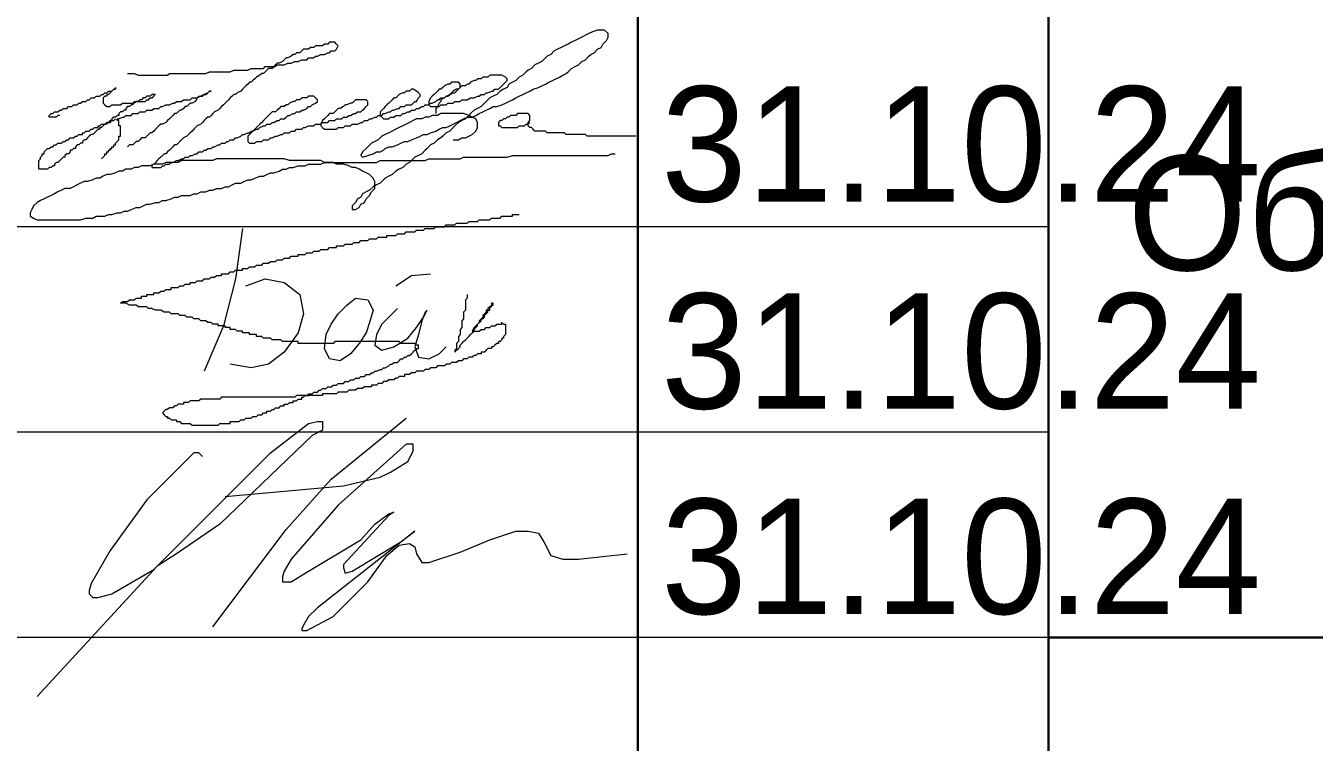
# Model space of a CAD drawing. Header units: millimetres. Extents: x 2294 to 908349, y -83289 to 219220.
# Drawn here: x 692960 to 696196, y 159669 to 161469 of the extents above; entities that cross this region are included whole.
import ezdxf

# ---------------------------------------------------------------- set-up
doc = ezdxf.new("R2010")
doc.units = ezdxf.units.MM
doc.layers.add('PDF _Геометрия', color=7, linetype='Continuous')
doc.layers.add('PDF _Текст', color=7, linetype='Continuous')

msp = doc.modelspace()

# ---------------------------------------------------------------- linework, layer by layer
at = {"layer": 'PDF _Геометрия', "lineweight": 30}
for points in [[(694496.9, 164063.3), (694496.9, 158384.6)], [(695528.6, 164063.3), (695528.6, 158384.6)], [(707922, 159932.1), (695528.6, 159932.1)]]:
    msp.add_lwpolyline(points, dxfattribs=at)
at = {"layer": 'PDF _Геометрия', "color": 5, "lineweight": 9}
for points in [[(694033.6, 161182.4), (694046.7, 161182.4), (694055.4, 161186.8), (694064.2, 161186.8), (694072.9, 161191.1), (694081.6, 161195.5), (694090.4, 161204.3), (694094.8, 161213), (694094.8, 161226.1), (694090.4, 161234.9), (694081.6, 161239.2), (694072.9, 161243.6), (694059.8, 161248), (694051, 161248), (694042.3, 161248), (694033.6, 161248), (694020.4, 161248), (694011.7, 161248), (694003, 161248), (693994.2, 161243.6), (693981.1, 161243.6), (693972.4, 161239.2), (693963.6, 161239.2), (693954.9, 161234.9), (693941.7, 161234.9), (693933, 161230.5), (693924.3, 161226.1), (693915.5, 161221.8), (693906.8, 161217.4), (693898, 161213), (693889.3, 161208.6), (693880.5, 161204.3), (693871.8, 161199.9), (693863.1, 161195.5), (693854.3, 161191.1), (693845.6, 161182.4), (693836.8, 161178), (693828.1, 161173.7), (693819.3, 161164.9), (693815, 161160.5), (693806.2, 161151.8), (693801.9, 161143.1), (693806.2, 161138.7), (693819.3, 161143.1), (693832.5, 161147.4), (693841.2, 161151.8), (693849.9, 161151.8), (693858.7, 161156.2), (693863.1, 161160.5), (693871.8, 161164.9), (693880.5, 161164.9), (693893.7, 161169.3), (693902.4, 161173.7), (693911.1, 161178), (693919.9, 161178), (693928.6, 161182.4), (693941.7, 161186.8), (693950.5, 161191.1), (693959.2, 161195.5), (693968, 161195.5), (693976.7, 161199.9), (693989.8, 161204.3), (693998.6, 161208.6), (694007.3, 161213), (694016.1, 161213), (694024.8, 161217.4), (694033.6, 161221.8), (694042.3, 161226.1), (694051, 161230.5), (694059.8, 161234.9), (694068.5, 161239.2), (694081.6, 161239.2), (694090.4, 161243.6), (694099.1, 161248), (694107.9, 161252.4), (694116.6, 161256.7), (694125.4, 161261.1), (694134.1, 161265.5), (694142.8, 161265.5), (694156, 161269.8), (694164.7, 161274.2), (694173.4, 161278.6), (694182.2, 161283), (694190.9, 161287.3), (694199.7, 161291.7), (694208.4, 161296.1), (694217.2, 161300.4), (694225.9, 161304.8), (694234.6, 161309.2), (694247.8, 161313.6), (694256.5, 161317.9), (694265.2, 161322.3), (694274, 161326.7), (694282.7, 161331), (694291.5, 161335.4), (694300.2, 161339.8), (694309, 161344.2), (694317.7, 161348.5), (694322.1, 161352.9), (694330.8, 161361.6), (694339.6, 161366), (694348.3, 161370.4), (694357, 161379.1), (694365.8, 161383.5), (694374.5, 161392.2), (694378.9, 161396.6), (694387.7, 161401), (694396.4, 161409.7), (694405.1, 161414.1), (694409.5, 161422.8), (694418.3, 161431.6), (694422.6, 161440.3), (694422.6, 161449.1), (694413.9, 161457.8), (694405.1, 161457.8), (694396.4, 161457.8), (694383.3, 161453.4), (694374.5, 161449.1), (694365.8, 161444.7), (694357, 161440.3), (694348.3, 161436), (694339.6, 161431.6), (694330.8, 161427.2), (694322.1, 161422.8), (694313.3, 161418.5), (694304.6, 161414.1), (694295.8, 161409.7), (694287.1, 161405.4), (694278.4, 161396.6), (694269.6, 161392.2), (694265.2, 161387.9), (694256.5, 161379.1), (694247.8, 161374.8), (694239, 161370.4), (694230.3, 161361.6), (694221.5, 161357.3), (694217.2, 161352.9), (694208.4, 161344.2), (694199.7, 161339.8), (694190.9, 161331), (694182.2, 161326.7), (694173.4, 161322.3), (694169.1, 161313.6), (694160.3, 161309.2), (694151.6, 161304.8), (694142.8, 161296.1), (694134.1, 161291.7), (694125.4, 161287.3), (694116.6, 161278.6), (694112.2, 161274.2), (694103.5, 161265.5), (694094.8, 161261.1), (694086, 161256.7), (694077.3, 161248), (694072.9, 161243.6), (694064.2, 161234.9), (694055.4, 161230.5), (694046.7, 161226.1), (694037.9, 161217.4), (694033.6, 161213), (694024.8, 161204.3), (694016.1, 161199.9), (694007.3, 161191.1), (694003, 161186.8), (693994.2, 161182.4), (693985.5, 161173.7), (693976.7, 161169.3), (693968, 161160.5), (693963.6, 161156.2), (693954.9, 161147.4), (693946.1, 161143.1), (693937.4, 161138.7), (693928.6, 161129.9), (693924.3, 161125.6), (693915.5, 161121.2), (693906.8, 161112.5), (693898, 161108.1), (693889.3, 161103.7), (693880.5, 161095), (693871.8, 161090.6), (693863.1, 161086.2), (693858.7, 161081.9), (693849.9, 161073.1), (693841.2, 161068.7), (693832.5, 161064.4), (693823.7, 161055.6), (693815, 161051.3), (693806.2, 161046.9), (693801.9, 161038.1), (693793.1, 161033.8), (693788.7, 161025), (693780, 161016.3), (693780, 161007.5), (693788.7, 161007.5), (693797.5, 161011.9), (693801.9, 161020.7), (693810.6, 161025), (693815, 161033.8), (693823.7, 161042.5), (693828.1, 161051.3), (693836.8, 161060), (693836.8, 161068.7), (693836.8, 161077.5), (693832.5, 161086.2), (693823.7, 161095), (693815, 161099.3), (693806.2, 161103.7), (693797.5, 161108.1), (693788.7, 161112.5), (693780, 161112.5), (693771.3, 161116.8), (693758.1, 161121.2), (693749.4, 161121.2), (693740.7, 161121.2), (693731.9, 161125.6), (693718.8, 161125.6), (693710.1, 161125.6), (693701.3, 161129.9), (693692.6, 161129.9), (693679.5, 161129.9), (693670.7, 161129.9), (693662, 161129.9), (693648.9, 161129.9), (693640.1, 161129.9), (693631.4, 161129.9), (693622.6, 161129.9), (693609.5, 161134.3), (693600.8, 161134.3), (693592, 161134.3), (693578.9, 161134.3), (693570.2, 161134.3), (693561.4, 161134.3), (693552.7, 161134.3), (693539.6, 161134.3), (693530.8, 161134.3), (693522.1, 161134.3), (693509, 161134.3), (693500.2, 161134.3), (693491.5, 161134.3), (693482.7, 161134.3), (693469.6, 161134.3), (693460.9, 161134.3), (693452.1, 161134.3), (693439, 161134.3), (693430.3, 161129.9), (693421.5, 161129.9), (693412.8, 161129.9), (693399.7, 161129.9), (693390.9, 161129.9), (693382.2, 161129.9), (693369.1, 161129.9), (693360.3, 161129.9), (693351.6, 161129.9), (693342.8, 161125.6), (693329.7, 161125.6), (693321, 161125.6), (693312.2, 161125.6), (693303.5, 161121.2), (693290.4, 161121.2), (693281.6, 161121.2), (693272.9, 161116.8), (693259.8, 161116.8), (693251, 161116.8), (693242.3, 161112.5), (693233.6, 161112.5), (693224.8, 161108.1), (693211.7, 161108.1), (693203, 161103.7), (693194.2, 161103.7), (693185.5, 161099.3), (693172.4, 161095), (693163.6, 161095), (693154.9, 161090.6), (693146.1, 161086.2), (693137.4, 161086.2), (693128.6, 161081.9), (693115.5, 161077.5), (693106.8, 161077.5), (693098, 161073.1), (693089.3, 161068.7), (693080.5, 161064.4), (693071.8, 161060), (693058.7, 161060), (693049.9, 161055.6), (693041.2, 161051.3), (693032.5, 161046.9), (693023.7, 161042.5), (693015, 161038.1), (693006.2, 161033.8), (692997.5, 161029.4), (692988.7, 161025), (692980, 161016.3), (692975.6, 161007.5), (692971.3, 160998.8), (692971.3, 160990.1), (692980, 160985.7), (692988.7, 160981.3), (692997.5, 160981.3), (693010.6, 160981.3), (693019.3, 160981.3), (693028.1, 160981.3), (693041.2, 160981.3), (693049.9, 160981.3), (693058.7, 160981.3), (693067.4, 160981.3), (693080.5, 160981.3), (693089.3, 160981.3), (693098, 160981.3), (693111.2, 160985.7), (693119.9, 160985.7), (693128.6, 160985.7), (693137.4, 160990.1), (693150.5, 160990.1), (693159.2, 160990.1), (693168, 160994.4), (693176.7, 160994.4), (693189.8, 160998.8), (693198.6, 160998.8), (693207.3, 161003.2), (693216.1, 161003.2), (693224.8, 161007.5), (693237.9, 161011.9), (693246.7, 161011.9), (693255.4, 161016.3), (693264.2, 161020.7), (693272.9, 161020.7), (693286, 161025), (693294.8, 161025), (693303.5, 161029.4), (693312.2, 161029.4), (693325.4, 161033.8), (693334.1, 161038.1), (693342.8, 161038.1), (693351.6, 161042.5), (693360.3, 161042.5), (693373.4, 161042.5), (693382.2, 161046.9), (693390.9, 161046.9), (693399.7, 161051.3), (693412.8, 161051.3), (693421.5, 161055.6), (693430.3, 161055.6), (693439, 161060), (693452.1, 161060), (693460.9, 161064.4), (693469.6, 161064.4), (693478.4, 161068.7), (693487.1, 161073.1), (693500.2, 161073.1), (693509, 161077.5), (693517.7, 161081.9), (693526.5, 161081.9), (693535.2, 161086.2), (693548.3, 161090.6), (693557.1, 161090.6), (693565.8, 161095), (693574.5, 161099.3), (693583.3, 161099.3), (693596.4, 161103.7), (693605.1, 161108.1), (693613.9, 161108.1), (693622.6, 161112.5), (693631.4, 161112.5), (693644.5, 161116.8), (693653.2, 161116.8), (693662, 161116.8), (693670.7, 161121.2), (693683.8, 161121.2), (693692.6, 161121.2), (693701.3, 161121.2), (693710.1, 161125.6), (693723.2, 161125.6), (693731.9, 161125.6), (693740.7, 161125.6), (693753.8, 161125.6), (693762.5, 161125.6), (693771.3, 161125.6), (693780, 161125.6), (693793.1, 161125.6), (693801.9, 161125.6), (693810.6, 161125.6), (693823.7, 161125.6), (693832.5, 161125.6), (693841.2, 161125.6), (693849.9, 161129.9), (693863.1, 161129.9), (693871.8, 161129.9), (693880.5, 161129.9), (693893.7, 161129.9), (693902.4, 161129.9), (693911.1, 161129.9), (693919.9, 161129.9), (693933, 161129.9), (693941.7, 161129.9), (693950.5, 161129.9), (693963.6, 161129.9), (693972.4, 161134.3), (693981.1, 161134.3), (693989.8, 161134.3), (694003, 161134.3), (694011.7, 161134.3), (694020.4, 161134.3), (694029.2, 161134.3), (694042.3, 161134.3), (694051, 161134.3), (694059.8, 161138.7), (694072.9, 161138.7), (694081.6, 161138.7), (694090.4, 161138.7), (694099.1, 161138.7), (694112.2, 161138.7), (694121, 161138.7), (694129.7, 161138.7), (694142.8, 161138.7), (694151.6, 161138.7), (694160.3, 161138.7), (694169.1, 161138.7), (694182.2, 161143.1), (694190.9, 161143.1), (694199.7, 161143.1), (694212.8, 161143.1), (694221.5, 161143.1), (694230.3, 161143.1), (694239, 161143.1), (694252.1, 161143.1), (694260.9, 161143.1), (694269.6, 161143.1), (694282.7, 161143.1), (694291.5, 161143.1), (694300.2, 161143.1), (694309, 161143.1), (694322.1, 161143.1), (694330.8, 161143.1), (694339.6, 161143.1), (694352.7, 161143.1), (694361.4, 161143.1), (694370.2, 161143.1), (694378.9, 161143.1), (694392, 161143.1), (694400.8, 161143.1), (694409.5, 161143.1), (694422.6, 161143.1), (694431.4, 161147.4), (694440.1, 161147.4)], [(693216.1, 161348.5), (693220.4, 161348.5), (693229.2, 161348.5), (693233.6, 161348.5), (693242.3, 161344.2), (693246.7, 161344.2), (693251, 161344.2), (693259.8, 161344.2), (693264.2, 161344.2), (693272.9, 161344.2), (693277.3, 161344.2), (693286, 161344.2), (693290.4, 161344.2), (693294.8, 161344.2), (693303.5, 161344.2), (693307.9, 161344.2), (693316.6, 161344.2), (693321, 161348.5), (693325.4, 161348.5), (693334.1, 161348.5), (693338.5, 161348.5), (693347.2, 161348.5), (693351.6, 161348.5), (693356, 161348.5), (693364.7, 161348.5), (693369.1, 161348.5), (693377.8, 161348.5), (693382.2, 161348.5), (693390.9, 161348.5), (693395.3, 161348.5), (693399.7, 161348.5), (693408.4, 161348.5), (693412.8, 161348.5), (693421.5, 161352.9), (693425.9, 161352.9), (693430.3, 161352.9), (693439, 161352.9), (693443.4, 161352.9), (693452.1, 161352.9), (693456.5, 161352.9), (693460.9, 161352.9), (693469.6, 161352.9), (693474, 161352.9), (693482.7, 161357.3), (693487.1, 161357.3), (693495.8, 161357.3), (693500.2, 161357.3), (693504.6, 161357.3), (693513.3, 161357.3), (693517.7, 161357.3), (693526.5, 161361.6), (693530.8, 161361.6), (693535.2, 161361.6), (693543.9, 161361.6), (693548.3, 161361.6), (693557.1, 161361.6), (693561.4, 161366), (693565.8, 161366), (693574.5, 161366), (693578.9, 161366), (693587.7, 161366), (693592, 161370.4), (693596.4, 161370.4), (693605.1, 161370.4), (693609.5, 161370.4), (693618.3, 161374.8), (693622.6, 161374.8), (693627, 161374.8), (693635.7, 161379.1), (693640.1, 161379.1), (693644.5, 161379.1), (693653.2, 161383.5), (693657.6, 161383.5), (693666.3, 161383.5), (693670.7, 161387.9), (693675.1, 161387.9), (693683.8, 161387.9), (693688.2, 161392.2), (693692.6, 161392.2), (693701.3, 161396.6), (693705.7, 161396.6), (693710.1, 161396.6), (693718.8, 161401), (693723.2, 161401), (693727.5, 161405.4), (693736.3, 161405.4), (693740.7, 161409.7), (693745, 161418.5), (693740.7, 161422.8), (693736.3, 161427.2), (693731.9, 161427.2), (693723.2, 161427.2), (693718.8, 161422.8), (693710.1, 161422.8), (693705.7, 161418.5), (693701.3, 161418.5), (693692.6, 161418.5), (693688.2, 161418.5), (693683.8, 161414.1), (693675.1, 161414.1), (693670.7, 161409.7), (693666.3, 161409.7), (693657.6, 161409.7), (693653.2, 161405.4), (693648.9, 161401), (693640.1, 161401), (693635.7, 161396.6), (693631.4, 161396.6), (693627, 161392.2), (693618.3, 161387.9), (693613.9, 161387.9), (693609.5, 161383.5), (693605.1, 161379.1), (693596.4, 161374.8), (693592, 161374.8), (693587.7, 161370.4), (693583.3, 161366), (693578.9, 161361.6), (693570.2, 161361.6), (693565.8, 161357.3), (693561.4, 161352.9), (693557.1, 161348.5), (693552.7, 161348.5), (693548.3, 161344.2), (693539.6, 161339.8), (693535.2, 161335.4), (693530.8, 161331), (693526.5, 161326.7), (693522.1, 161326.7), (693517.7, 161322.3), (693513.3, 161317.9), (693509, 161313.6), (693504.6, 161309.2), (693500.2, 161304.8), (693491.5, 161300.4), (693487.1, 161296.1), (693482.7, 161296.1), (693478.4, 161291.7), (693474, 161287.3), (693469.6, 161283), (693465.2, 161278.6), (693460.9, 161274.2), (693456.5, 161269.8), (693452.1, 161265.5), (693447.8, 161261.1), (693443.4, 161256.7), (693434.6, 161252.4), (693430.3, 161248), (693425.9, 161243.6), (693421.5, 161239.2), (693417.2, 161239.2), (693412.8, 161234.9), (693408.4, 161230.5), (693404, 161226.1), (693399.7, 161221.8), (693390.9, 161217.4), (693386.6, 161213), (693382.2, 161208.6), (693377.8, 161204.3), (693373.4, 161199.9), (693369.1, 161195.5), (693364.7, 161191.1), (693356, 161186.8), (693351.6, 161182.4), (693347.2, 161178), (693342.8, 161173.7), (693338.5, 161169.3), (693334.1, 161169.3), (693329.7, 161164.9), (693325.4, 161160.5), (693321, 161156.2), (693316.6, 161151.8), (693312.2, 161147.4), (693307.9, 161147.4), (693303.5, 161143.1), (693299.1, 161138.7), (693294.8, 161134.3), (693290.4, 161129.9), (693286, 161125.6), (693277.3, 161116.8), (693277.3, 161112.5), (693286, 161112.5), (693290.4, 161112.5), (693299.1, 161112.5), (693303.5, 161116.8), (693307.9, 161116.8), (693312.2, 161121.2), (693321, 161121.2), (693325.4, 161125.6), (693329.7, 161125.6), (693338.5, 161129.9), (693342.8, 161129.9), (693351.6, 161134.3), (693356, 161134.3), (693360.3, 161138.7), (693369.1, 161138.7), (693373.4, 161143.1), (693377.8, 161143.1), (693386.6, 161147.4), (693390.9, 161147.4), (693395.3, 161151.8), (693404, 161151.8), (693408.4, 161156.2), (693412.8, 161156.2), (693417.2, 161160.5), (693425.9, 161160.5), (693430.3, 161164.9), (693434.6, 161164.9), (693443.4, 161169.3), (693447.8, 161169.3), (693452.1, 161173.7), (693460.9, 161173.7), (693465.2, 161178), (693469.6, 161178), (693474, 161182.4), (693482.7, 161182.4), (693487.1, 161186.8), (693491.5, 161186.8), (693500.2, 161191.1), (693504.6, 161195.5), (693509, 161195.5), (693517.7, 161199.9), (693522.1, 161199.9), (693526.5, 161204.3), (693530.8, 161204.3), (693539.6, 161208.6), (693543.9, 161208.6), (693548.3, 161213), (693557.1, 161217.4), (693561.4, 161217.4), (693565.8, 161221.8), (693574.5, 161221.8), (693578.9, 161226.1), (693583.3, 161226.1), (693592, 161230.5), (693596.4, 161230.5), (693600.8, 161234.9), (693609.5, 161234.9), (693613.9, 161239.2), (693618.3, 161243.6), (693622.6, 161243.6), (693631.4, 161248), (693635.7, 161248), (693640.1, 161252.4), (693648.9, 161252.4), (693653.2, 161256.7), (693657.6, 161256.7), (693666.3, 161261.1), (693670.7, 161265.5), (693675.1, 161265.5), (693679.5, 161269.8), (693688.2, 161274.2), (693692.6, 161278.6), (693692.6, 161283), (693688.2, 161287.3), (693683.8, 161291.7), (693675.1, 161291.7), (693670.7, 161291.7), (693666.3, 161287.3), (693657.6, 161287.3), (693653.2, 161287.3), (693648.9, 161283), (693640.1, 161283), (693635.7, 161278.6), (693631.4, 161278.6), (693622.6, 161274.2), (693618.3, 161269.8), (693613.9, 161269.8), (693609.5, 161265.5), (693600.8, 161265.5), (693596.4, 161261.1), (693592, 161256.7), (693587.7, 161252.4), (693578.9, 161252.4), (693574.5, 161248), (693570.2, 161243.6), (693565.8, 161239.2), (693561.4, 161234.9), (693557.1, 161230.5), (693552.7, 161226.1), (693548.3, 161221.8), (693543.9, 161217.4), (693539.6, 161213), (693535.2, 161208.6), (693530.8, 161204.3), (693526.5, 161199.9), (693522.1, 161195.5), (693517.7, 161191.1), (693517.7, 161182.4), (693517.7, 161178), (693522.1, 161173.7), (693526.5, 161173.7), (693535.2, 161173.7), (693539.6, 161178), (693543.9, 161178), (693552.7, 161178), (693557.1, 161182.4), (693561.4, 161182.4), (693570.2, 161182.4), (693574.5, 161186.8), (693578.9, 161186.8), (693587.7, 161191.1), (693592, 161191.1), (693600.8, 161195.5), (693605.1, 161195.5), (693609.5, 161199.9), (693618.3, 161199.9), (693622.6, 161199.9), (693627, 161204.3), (693635.7, 161204.3), (693640.1, 161208.6), (693644.5, 161208.6), (693653.2, 161208.6), (693657.6, 161213), (693662, 161213), (693670.7, 161217.4), (693675.1, 161217.4), (693683.8, 161217.4), (693688.2, 161221.8), (693692.6, 161221.8), (693701.3, 161221.8), (693705.7, 161226.1), (693710.1, 161226.1), (693718.8, 161226.1), (693723.2, 161230.5), (693727.5, 161230.5), (693736.3, 161230.5), (693740.7, 161234.9), (693749.4, 161234.9), (693753.8, 161234.9), (693758.1, 161239.2), (693766.9, 161239.2), (693771.3, 161243.6), (693775.6, 161243.6), (693784.4, 161248), (693788.7, 161248), (693793.1, 161252.4), (693801.9, 161252.4), (693806.2, 161256.7), (693810.6, 161261.1), (693815, 161265.5), (693819.3, 161269.8), (693819.3, 161278.6), (693815, 161283), (693810.6, 161283), (693801.9, 161283), (693797.5, 161283), (693788.7, 161283), (693784.4, 161278.6), (693780, 161274.2), (693775.6, 161274.2), (693766.9, 161269.8), (693762.5, 161269.8), (693758.1, 161265.5), (693749.4, 161261.1), (693745, 161261.1), (693740.7, 161256.7), (693736.3, 161252.4), (693731.9, 161248), (693723.2, 161248), (693718.8, 161243.6), (693714.4, 161239.2), (693710.1, 161234.9), (693705.7, 161230.5), (693701.3, 161221.8), (693701.3, 161217.4), (693705.7, 161213), (693710.1, 161208.6), (693714.4, 161208.6), (693723.2, 161208.6), (693727.5, 161208.6), (693736.3, 161208.6), (693740.7, 161208.6), (693745, 161213), (693753.8, 161213), (693758.1, 161213), (693762.5, 161217.4), (693771.3, 161217.4), (693775.6, 161217.4), (693780, 161221.8), (693788.7, 161221.8), (693793.1, 161221.8), (693801.9, 161226.1), (693806.2, 161226.1), (693810.6, 161230.5), (693819.3, 161230.5), (693823.7, 161234.9), (693828.1, 161234.9), (693836.8, 161239.2), (693841.2, 161239.2), (693845.6, 161243.6), (693854.3, 161243.6), (693858.7, 161248), (693863.1, 161248), (693871.8, 161252.4), (693876.2, 161252.4), (693880.5, 161256.7), (693884.9, 161256.7), (693893.7, 161261.1), (693898, 161261.1), (693902.4, 161265.5), (693911.1, 161265.5), (693915.5, 161269.8), (693919.9, 161269.8), (693928.6, 161269.8), (693933, 161274.2), (693937.4, 161278.6), (693941.7, 161278.6), (693946.1, 161287.3), (693950.5, 161291.7), (693950.5, 161296.1), (693946.1, 161300.4), (693941.7, 161304.8), (693933, 161309.2), (693928.6, 161309.2), (693924.3, 161304.8), (693915.5, 161304.8), (693911.1, 161300.4), (693906.8, 161300.4), (693898, 161296.1), (693893.7, 161291.7), (693889.3, 161287.3), (693884.9, 161287.3), (693880.5, 161283), (693876.2, 161278.6), (693871.8, 161274.2), (693867.4, 161269.8), (693863.1, 161265.5), (693858.7, 161261.1), (693854.3, 161256.7), (693849.9, 161252.4), (693849.9, 161243.6), (693854.3, 161239.2), (693858.7, 161234.9), (693863.1, 161234.9), (693871.8, 161234.9), (693876.2, 161239.2), (693884.9, 161239.2), (693889.3, 161243.6), (693893.7, 161243.6), (693902.4, 161243.6), (693906.8, 161248), (693911.1, 161248), (693919.9, 161252.4), (693924.3, 161252.4), (693928.6, 161256.7), (693937.4, 161256.7), (693941.7, 161261.1), (693946.1, 161261.1), (693954.9, 161265.5), (693959.2, 161265.5), (693963.6, 161269.8), (693972.4, 161269.8), (693976.7, 161274.2), (693981.1, 161274.2), (693989.8, 161278.6), (693994.2, 161283), (693998.6, 161283), (694003, 161287.3), (694011.7, 161287.3), (694016.1, 161291.7), (694020.4, 161291.7), (694024.8, 161296.1), (694033.6, 161300.4), (694037.9, 161300.4), (694042.3, 161304.8), (694046.7, 161309.2), (694051, 161313.6), (694051, 161322.3), (694046.7, 161326.7), (694042.3, 161326.7), (694033.6, 161326.7), (694029.2, 161326.7), (694024.8, 161322.3), (694020.4, 161322.3), (694011.7, 161317.9), (694007.3, 161313.6), (694003, 161309.2), (693998.6, 161309.2), (693994.2, 161304.8), (693989.8, 161300.4), (693985.5, 161296.1), (693981.1, 161291.7), (693976.7, 161287.3), (693972.4, 161278.6), (693972.4, 161274.2), (693972.4, 161269.8), (693976.7, 161265.5), (693985.5, 161265.5), (693989.8, 161265.5), (693998.6, 161265.5), (694003, 161269.8), (694007.3, 161269.8), (694016.1, 161269.8), (694020.4, 161274.2), (694024.8, 161274.2), (694033.6, 161274.2), (694037.9, 161278.6), (694046.7, 161278.6), (694051, 161278.6), (694055.4, 161283), (694064.2, 161283), (694068.5, 161283), (694077.3, 161287.3), (694081.6, 161287.3), (694086, 161287.3), (694094.8, 161291.7), (694099.1, 161291.7), (694103.5, 161296.1), (694112.2, 161296.1), (694116.6, 161300.4), (694121, 161300.4), (694129.7, 161304.8), (694134.1, 161304.8), (694138.5, 161309.2), (694147.2, 161309.2), (694151.6, 161313.6), (694156, 161317.9), (694160.3, 161322.3), (694164.7, 161326.7), (694169.1, 161331), (694169.1, 161335.4), (694164.7, 161339.8), (694156, 161344.2), (694151.6, 161344.2), (694142.8, 161344.2), (694138.5, 161344.2), (694134.1, 161344.2), (694125.4, 161344.2), (694121, 161339.8), (694112.2, 161339.8), (694107.9, 161339.8), (694103.5, 161335.4), (694094.8, 161335.4), (694090.4, 161331), (694086, 161331), (694077.3, 161326.7), (694072.9, 161322.3), (694068.5, 161322.3), (694064.2, 161317.9), (694055.4, 161317.9), (694051, 161313.6), (694046.7, 161309.2), (694042.3, 161309.2), (694033.6, 161304.8), (694029.2, 161300.4), (694024.8, 161296.1), (694020.4, 161291.7), (694016.1, 161291.7), (694011.7, 161287.3), (694003, 161283), (694003, 161278.6), (693998.6, 161274.2), (693994.2, 161265.5), (693989.8, 161261.1), (693989.8, 161256.7), (693989.8, 161248)], [(693045.6, 161243.6), (693041.2, 161243.6), (693036.8, 161239.2), (693032.5, 161239.2), (693028.1, 161239.2), (693019.3, 161239.2), (693019.3, 161243.6), (693023.7, 161248), (693028.1, 161248), (693032.5, 161252.4), (693036.8, 161252.4), (693041.2, 161252.4), (693045.6, 161256.7), (693049.9, 161256.7), (693054.3, 161261.1), (693058.7, 161261.1), (693063.1, 161261.1), (693067.4, 161265.5), (693071.8, 161265.5), (693076.2, 161265.5), (693080.5, 161269.8), (693084.9, 161269.8), (693089.3, 161269.8), (693093.7, 161274.2), (693098, 161274.2), (693102.4, 161278.6), (693106.8, 161278.6), (693111.2, 161278.6), (693115.5, 161283), (693119.9, 161283), (693124.3, 161287.3), (693128.6, 161287.3), (693133, 161287.3), (693137.4, 161291.7), (693141.8, 161291.7), (693146.1, 161291.7), (693150.5, 161296.1), (693154.9, 161296.1), (693159.2, 161300.4), (693163.6, 161300.4), (693168, 161304.8), (693172.4, 161304.8), (693176.7, 161304.8), (693181.1, 161309.2), (693185.5, 161309.2), (693185.5, 161313.6), (693185.5, 161309.2), (693181.1, 161309.2), (693176.7, 161304.8), (693172.4, 161300.4), (693168, 161296.1), (693163.6, 161296.1), (693163.6, 161291.7), (693159.2, 161291.7), (693154.9, 161287.3), (693154.9, 161283), (693154.9, 161278.6), (693154.9, 161274.2), (693159.2, 161269.8), (693163.6, 161265.5), (693168, 161265.5), (693172.4, 161265.5), (693176.7, 161269.8), (693181.1, 161269.8), (693185.5, 161269.8), (693189.8, 161269.8), (693194.2, 161269.8), (693198.6, 161269.8), (693203, 161274.2), (693207.3, 161274.2), (693211.7, 161274.2), (693216.1, 161274.2), (693220.4, 161274.2), (693224.8, 161274.2), (693229.2, 161274.2), (693233.6, 161278.6), (693237.9, 161278.6), (693242.3, 161278.6), (693246.7, 161278.6), (693251, 161278.6), (693255.4, 161278.6), (693259.8, 161278.6), (693264.2, 161283), (693268.5, 161283), (693272.9, 161287.3), (693277.3, 161287.3), (693281.6, 161291.7), (693281.6, 161296.1), (693286, 161296.1), (693281.6, 161296.1), (693277.3, 161296.1), (693272.9, 161291.7), (693264.2, 161291.7), (693259.8, 161287.3), (693255.4, 161287.3), (693251, 161283), (693246.7, 161283), (693242.3, 161278.6), (693237.9, 161278.6), (693233.6, 161274.2), (693229.2, 161274.2), (693229.2, 161269.8), (693224.8, 161269.8), (693220.4, 161265.5), (693216.1, 161265.5), (693211.7, 161261.1), (693211.7, 161256.7), (693207.3, 161256.7), (693203, 161252.4), (693198.6, 161252.4), (693194.2, 161248), (693194.2, 161243.6), (693189.8, 161243.6), (693185.5, 161239.2), (693181.1, 161239.2), (693176.7, 161234.9), (693176.7, 161230.5), (693172.4, 161230.5), (693168, 161226.1), (693163.6, 161226.1), (693163.6, 161221.8), (693159.2, 161221.8), (693154.9, 161217.4), (693150.5, 161213), (693146.1, 161213), (693146.1, 161208.6), (693141.8, 161208.6), (693137.4, 161204.3), (693133, 161199.9), (693128.6, 161195.5), (693124.3, 161195.5), (693119.9, 161191.1), (693115.5, 161186.8), (693111.2, 161182.4), (693106.8, 161182.4), (693102.4, 161178), (693102.4, 161173.7), (693098, 161173.7), (693093.7, 161169.3), (693089.3, 161169.3), (693084.9, 161164.9), (693084.9, 161160.5), (693080.5, 161160.5), (693076.2, 161156.2), (693071.8, 161156.2), (693071.8, 161151.8), (693067.4, 161147.4), (693063.1, 161147.4), (693058.7, 161143.1), (693058.7, 161138.7), (693054.3, 161138.7), (693049.9, 161134.3), (693045.6, 161129.9), (693041.2, 161125.6), (693036.8, 161125.6), (693032.5, 161121.2), (693032.5, 161116.8), (693028.1, 161116.8), (693023.7, 161112.5), (693019.3, 161112.5), (693015, 161108.1), (693010.6, 161108.1), (693006.2, 161108.1), (693001.9, 161108.1), (692997.5, 161108.1), (692993.1, 161108.1), (692993.1, 161112.5), (692993.1, 161116.8), (692993.1, 161121.2), (692993.1, 161125.6), (692993.1, 161129.9), (692997.5, 161134.3), (692997.5, 161138.7), (693001.9, 161143.1), (693001.9, 161147.4), (693006.2, 161147.4), (693006.2, 161151.8), (693010.6, 161156.2), (693015, 161160.5), (693019.3, 161160.5), (693023.7, 161164.9), (693028.1, 161164.9), (693032.5, 161169.3), (693036.8, 161169.3), (693041.2, 161173.7), (693045.6, 161173.7), (693049.9, 161173.7), (693054.3, 161178), (693058.7, 161178), (693063.1, 161182.4), (693067.4, 161182.4), (693071.8, 161186.8), (693076.2, 161186.8), (693080.5, 161186.8), (693084.9, 161191.1), (693089.3, 161191.1), (693093.7, 161195.5), (693098, 161195.5), (693102.4, 161195.5), (693102.4, 161199.9), (693106.8, 161199.9), (693111.2, 161204.3), (693115.5, 161204.3), (693119.9, 161204.3), (693124.3, 161208.6), (693128.6, 161208.6), (693133, 161213), (693137.4, 161213), (693141.8, 161213), (693141.8, 161217.4), (693146.1, 161217.4), (693150.5, 161221.8), (693154.9, 161221.8), (693159.2, 161221.8), (693163.6, 161226.1), (693168, 161226.1), (693172.4, 161226.1), (693176.7, 161230.5), (693181.1, 161230.5), (693185.5, 161234.9)], [(693150.5, 161134.3), (693154.9, 161138.7), (693159.2, 161143.1), (693159.2, 161147.4), (693163.6, 161147.4), (693163.6, 161151.8), (693168, 161151.8), (693168, 161156.2), (693172.4, 161156.2), (693172.4, 161160.5), (693176.7, 161160.5), (693176.7, 161164.9), (693181.1, 161164.9), (693181.1, 161169.3), (693185.5, 161169.3), (693185.5, 161173.7), (693189.8, 161178), (693194.2, 161182.4), (693194.2, 161186.8), (693194.2, 161191.1), (693198.6, 161191.1), (693198.6, 161195.5), (693198.6, 161199.9), (693198.6, 161204.3), (693198.6, 161208.6), (693198.6, 161213), (693198.6, 161217.4), (693194.2, 161217.4), (693194.2, 161221.8), (693194.2, 161226.1), (693194.2, 161230.5), (693189.8, 161230.5), (693189.8, 161234.9), (693194.2, 161234.9), (693203, 161239.2), (693207.3, 161239.2), (693211.7, 161243.6), (693220.4, 161243.6), (693224.8, 161243.6), (693229.2, 161248), (693237.9, 161248), (693242.3, 161248), (693246.7, 161252.4), (693255.4, 161252.4), (693259.8, 161252.4), (693264.2, 161256.7), (693268.5, 161256.7), (693277.3, 161256.7), (693281.6, 161261.1), (693286, 161261.1), (693294.8, 161261.1), (693299.1, 161265.5), (693303.5, 161265.5), (693312.2, 161269.8), (693316.6, 161269.8), (693321, 161269.8), (693329.7, 161274.2), (693334.1, 161274.2), (693338.5, 161278.6), (693342.8, 161278.6), (693351.6, 161278.6), (693356, 161283), (693360.3, 161283), (693369.1, 161283), (693373.4, 161283), (693377.8, 161287.3), (693386.6, 161287.3), (693390.9, 161287.3), (693395.3, 161291.7), (693404, 161291.7), (693408.4, 161296.1), (693412.8, 161296.1), (693417.2, 161300.4), (693421.5, 161304.8), (693425.9, 161304.8), (693421.5, 161304.8), (693417.2, 161300.4), (693408.4, 161296.1), (693399.7, 161291.7), (693390.9, 161287.3), (693386.6, 161278.6), (693377.8, 161274.2), (693373.4, 161274.2), (693369.1, 161269.8), (693364.7, 161265.5), (693360.3, 161265.5), (693356, 161261.1), (693351.6, 161256.7), (693347.2, 161256.7), (693342.8, 161252.4), (693338.5, 161248), (693334.1, 161248), (693329.7, 161243.6), (693325.4, 161239.2), (693321, 161234.9), (693316.6, 161230.5), (693312.2, 161226.1), (693303.5, 161221.8), (693299.1, 161221.8), (693294.8, 161217.4), (693290.4, 161213), (693286, 161208.6), (693281.6, 161204.3), (693277.3, 161199.9), (693272.9, 161199.9), (693268.5, 161195.5), (693264.2, 161191.1), (693259.8, 161186.8), (693251, 161186.8), (693246.7, 161182.4), (693242.3, 161178), (693237.9, 161178), (693233.6, 161173.7), (693229.2, 161169.3), (693220.4, 161169.3), (693216.1, 161164.9)], [(694492.6, 161191.1), (694488.2, 161191.1), (694483.8, 161191.1), (694479.5, 161191.1), (694475.1, 161191.1), (694470.7, 161191.1), (694466.3, 161191.1), (694462, 161191.1), (694457.6, 161191.1), (694453.2, 161191.1), (694448.9, 161191.1), (694444.5, 161191.1), (694440.1, 161191.1), (694435.7, 161191.1), (694431.4, 161191.1), (694427, 161191.1), (694422.6, 161191.1), (694418.3, 161191.1), (694413.9, 161191.1), (694409.5, 161191.1), (694405.1, 161191.1), (694400.8, 161191.1), (694396.4, 161191.1), (694392, 161191.1), (694387.7, 161191.1), (694383.3, 161191.1), (694378.9, 161191.1), (694374.5, 161191.1), (694370.2, 161191.1), (694365.8, 161195.5), (694361.4, 161195.5), (694357, 161195.5), (694352.7, 161195.5), (694348.3, 161195.5), (694343.9, 161195.5), (694339.6, 161195.5), (694335.2, 161195.5), (694330.8, 161195.5), (694326.4, 161195.5), (694322.1, 161195.5), (694317.7, 161195.5), (694313.3, 161199.9), (694309, 161199.9), (694304.6, 161199.9), (694300.2, 161199.9), (694295.8, 161199.9), (694291.5, 161199.9), (694287.1, 161199.9), (694282.7, 161199.9), (694278.4, 161199.9), (694274, 161199.9), (694269.6, 161199.9), (694265.2, 161204.3), (694260.9, 161204.3), (694256.5, 161204.3), (694252.1, 161204.3), (694247.8, 161204.3), (694243.4, 161204.3), (694239, 161204.3), (694234.6, 161208.6), (694230.3, 161213), (694225.9, 161213), (694221.5, 161217.4), (694221.5, 161221.8), (694221.5, 161226.1), (694225.9, 161230.5), (694225.9, 161234.9), (694225.9, 161239.2), (694225.9, 161243.6), (694221.5, 161248), (694217.2, 161248), (694212.8, 161248), (694208.4, 161248), (694204, 161248), (694199.7, 161248), (694195.3, 161248), (694190.9, 161243.6), (694186.6, 161243.6), (694182.2, 161243.6), (694177.8, 161243.6), (694173.4, 161239.2), (694169.1, 161239.2), (694164.7, 161234.9), (694160.3, 161234.9), (694156, 161230.5), (694151.6, 161230.5), (694147.2, 161226.1), (694147.2, 161221.8), (694147.2, 161217.4), (694151.6, 161217.4), (694156, 161213), (694160.3, 161213), (694164.7, 161213), (694169.1, 161213), (694173.4, 161213), (694177.8, 161213), (694182.2, 161213), (694186.6, 161213), (694190.9, 161213), (694195.3, 161213), (694199.7, 161217.4), (694204, 161217.4), (694208.4, 161217.4), (694212.8, 161217.4), (694217.2, 161221.8), (694221.5, 161221.8), (694225.9, 161226.1)], [(694068.5, 160793.3), (694068.5, 160789), (694068.5, 160784.6), (694064.2, 160780.2), (694064.2, 160775.9), (694064.2, 160771.5), (694064.2, 160767.1), (694064.2, 160762.7), (694064.2, 160758.4), (694064.2, 160754), (694059.8, 160749.6), (694059.8, 160745.2), (694059.8, 160740.9), (694059.8, 160736.5), (694059.8, 160732.1), (694055.4, 160727.8), (694055.4, 160723.4), (694055.4, 160719), (694055.4, 160714.6), (694055.4, 160710.3), (694051, 160705.9), (694051, 160701.5), (694051, 160697.2), (694051, 160692.8), (694046.7, 160688.4), (694046.7, 160684), (694046.7, 160679.7), (694046.7, 160675.3), (694042.3, 160670.9), (694042.3, 160662.2), (694042.3, 160657.8), (694037.9, 160653.4), (694037.9, 160649.1), (694042.3, 160653.4), (694046.7, 160657.8), (694051, 160662.2), (694051, 160666.6), (694055.4, 160670.9), (694059.8, 160675.3), (694064.2, 160679.7), (694068.5, 160684), (694072.9, 160688.4), (694077.3, 160692.8), (694081.6, 160697.2), (694086, 160701.5), (694086, 160705.9), (694090.4, 160710.3), (694094.8, 160714.6), (694094.8, 160719), (694099.1, 160723.4), (694103.5, 160727.8), (694103.5, 160732.1), (694107.9, 160732.1), (694112.2, 160736.5), (694112.2, 160740.9), (694116.6, 160745.2), (694121, 160749.6), (694121, 160754), (694125.4, 160754), (694125.4, 160758.4), (694125.4, 160762.7), (694129.7, 160762.7), (694129.7, 160767.1), (694134.1, 160767.1), (694134.1, 160771.5), (694129.7, 160771.5), (694129.7, 160767.1), (694125.4, 160762.7), (694121, 160758.4), (694121, 160754), (694116.6, 160754), (694116.6, 160749.6), (694112.2, 160745.2), (694107.9, 160740.9), (694107.9, 160736.5), (694103.5, 160732.1), (694099.1, 160727.8), (694099.1, 160723.4), (694094.8, 160719), (694090.4, 160714.6), (694086, 160710.3), (694081.6, 160701.5), (694086, 160701.5), (694090.4, 160701.5), (694094.8, 160701.5), (694099.1, 160701.5), (694103.5, 160705.9), (694107.9, 160705.9), (694112.2, 160705.9), (694116.6, 160710.3), (694121, 160710.3), (694125.4, 160710.3), (694129.7, 160714.6), (694134.1, 160714.6), (694138.5, 160714.6), (694142.8, 160719), (694147.2, 160719), (694151.6, 160719), (694156, 160719), (694156, 160723.4), (694160.3, 160719), (694164.7, 160719), (694164.7, 160714.6), (694164.7, 160710.3), (694164.7, 160705.9), (694164.7, 160701.5), (694164.7, 160697.2), (694164.7, 160692.8), (694160.3, 160688.4), (694160.3, 160684), (694156, 160684), (694156, 160679.7), (694151.6, 160675.3), (694147.2, 160675.3), (694147.2, 160670.9), (694142.8, 160670.9), (694138.5, 160666.6), (694134.1, 160662.2), (694129.7, 160662.2), (694129.7, 160657.8), (694125.4, 160657.8), (694121, 160657.8), (694116.6, 160653.4), (694112.2, 160649.1), (694107.9, 160649.1), (694103.5, 160649.1), (694103.5, 160644.7), (694099.1, 160644.7), (694094.8, 160644.7), (694090.4, 160640.3), (694086, 160640.3), (694081.6, 160636), (694077.3, 160636), (694072.9, 160636), (694068.5, 160631.6), (694064.2, 160631.6), (694059.8, 160631.6), (694055.4, 160627.2), (694051, 160627.2), (694046.7, 160627.2), (694042.3, 160622.8), (694037.9, 160622.8), (694033.6, 160622.8), (694029.2, 160622.8), (694024.8, 160618.5), (694020.4, 160618.5), (694016.1, 160618.5), (694011.7, 160614.1), (694007.3, 160614.1), (694003, 160614.1), (693998.6, 160614.1), (693994.2, 160614.1), (693989.8, 160609.7), (693985.5, 160609.7), (693981.1, 160609.7), (693976.7, 160609.7), (693972.4, 160605.4), (693968, 160605.4), (693963.6, 160605.4), (693959.2, 160601), (693954.9, 160601), (693950.5, 160601), (693946.1, 160601), (693941.7, 160601), (693937.4, 160596.6), (693933, 160596.6), (693928.6, 160596.6), (693924.3, 160592.2), (693919.9, 160592.2), (693915.5, 160592.2), (693911.1, 160592.2), (693911.1, 160587.9), (693906.8, 160587.9), (693902.4, 160587.9), (693898, 160587.9), (693893.7, 160583.5), (693889.3, 160583.5), (693884.9, 160579.1), (693880.5, 160579.1), (693876.2, 160579.1), (693871.8, 160579.1), (693867.4, 160574.8), (693863.1, 160574.8), (693858.7, 160574.8), (693854.3, 160570.4), (693849.9, 160570.4), (693845.6, 160570.4), (693841.2, 160566), (693836.8, 160566), (693832.5, 160566), (693828.1, 160566), (693828.1, 160561.6), (693823.7, 160561.6), (693819.3, 160561.6), (693815, 160561.6), (693810.6, 160561.6), (693806.2, 160557.3), (693801.9, 160557.3), (693797.5, 160557.3), (693793.1, 160557.3), (693788.7, 160552.9), (693784.4, 160552.9), (693780, 160552.9), (693775.6, 160552.9), (693771.3, 160552.9), (693766.9, 160548.5), (693762.5, 160548.5), (693758.1, 160548.5), (693753.8, 160548.5), (693749.4, 160548.5), (693745, 160548.5), (693740.7, 160544.2), (693736.3, 160544.2), (693731.9, 160544.2), (693727.5, 160544.2), (693723.2, 160544.2), (693718.8, 160544.2), (693714.4, 160544.2), (693710.1, 160544.2), (693705.7, 160544.2), (693705.7, 160539.8), (693701.3, 160539.8), (693696.9, 160539.8), (693692.6, 160539.8), (693688.2, 160539.8), (693683.8, 160539.8), (693679.5, 160539.8), (693675.1, 160539.8), (693670.7, 160539.8), (693666.3, 160539.8), (693662, 160539.8), (693657.6, 160539.8), (693653.2, 160539.8), (693648.9, 160539.8), (693644.5, 160539.8), (693640.1, 160539.8), (693635.7, 160535.4), (693631.4, 160535.4), (693627, 160535.4), (693622.6, 160535.4), (693618.3, 160535.4), (693613.9, 160535.4), (693609.5, 160535.4), (693605.1, 160535.4), (693600.8, 160535.4), (693596.4, 160535.4), (693592, 160535.4), (693587.7, 160535.4), (693583.3, 160535.4), (693578.9, 160535.4), (693574.5, 160535.4), (693570.2, 160535.4), (693565.8, 160535.4), (693561.4, 160535.4), (693557.1, 160535.4), (693552.7, 160535.4), (693548.3, 160535.4), (693543.9, 160535.4), (693539.6, 160535.4), (693535.2, 160535.4), (693530.8, 160535.4), (693526.5, 160535.4), (693522.1, 160535.4), (693517.7, 160535.4), (693513.3, 160535.4), (693509, 160535.4), (693504.6, 160535.4), (693500.2, 160535.4), (693495.8, 160535.4), (693491.5, 160535.4), (693487.1, 160535.4), (693482.7, 160535.4), (693478.4, 160535.4), (693474, 160535.4), (693469.6, 160535.4), (693465.2, 160535.4), (693460.9, 160535.4), (693456.5, 160535.4), (693452.1, 160535.4), (693447.8, 160531), (693443.4, 160531), (693439, 160531), (693434.6, 160531), (693430.3, 160531), (693425.9, 160531), (693421.5, 160531), (693417.2, 160531), (693412.8, 160531), (693408.4, 160531), (693404, 160531), (693399.7, 160531), (693395.3, 160526.7), (693390.9, 160526.7), (693386.6, 160526.7), (693382.2, 160526.7), (693377.8, 160526.7), (693373.4, 160526.7), (693369.1, 160522.3), (693364.7, 160522.3), (693360.3, 160522.3), (693356, 160522.3), (693356, 160517.9), (693351.6, 160517.9), (693347.2, 160517.9), (693342.8, 160517.9), (693338.5, 160513.6), (693334.1, 160513.6), (693329.7, 160509.2), (693325.4, 160509.2), (693321, 160509.2), (693316.6, 160504.8), (693312.2, 160504.8), (693307.9, 160500.4), (693303.5, 160496.1), (693307.9, 160491.7), (693312.2, 160487.3), (693316.6, 160487.3), (693316.6, 160483), (693321, 160483), (693325.4, 160478.6), (693334.1, 160478.6), (693338.5, 160478.6), (693338.5, 160474.2), (693342.8, 160474.2), (693347.2, 160474.2), (693351.6, 160469.8), (693356, 160469.8), (693360.3, 160469.8), (693364.7, 160469.8), (693369.1, 160469.8), (693373.4, 160469.8), (693377.8, 160465.5), (693382.2, 160465.5), (693386.6, 160465.5), (693390.9, 160465.5), (693395.3, 160465.5), (693399.7, 160465.5), (693404, 160465.5), (693408.4, 160465.5), (693412.8, 160465.5), (693417.2, 160465.5), (693421.5, 160465.5), (693425.9, 160465.5), (693430.3, 160465.5), (693434.6, 160465.5), (693439, 160465.5), (693443.4, 160465.5), (693447.8, 160469.8), (693452.1, 160469.8), (693456.5, 160469.8), (693460.9, 160469.8), (693465.2, 160469.8), (693469.6, 160469.8), (693474, 160469.8), (693474, 160474.2), (693478.4, 160474.2), (693482.7, 160474.2), (693487.1, 160474.2), (693491.5, 160474.2), (693495.8, 160474.2), (693500.2, 160478.6), (693504.6, 160478.6), (693509, 160478.6), (693513.3, 160483), (693517.7, 160483), (693522.1, 160483), (693526.5, 160483), (693530.8, 160487.3), (693535.2, 160487.3), (693539.6, 160487.3), (693543.9, 160491.7), (693548.3, 160491.7), (693552.7, 160491.7), (693557.1, 160496.1), (693561.4, 160496.1), (693565.8, 160496.1), (693565.8, 160500.4), (693570.2, 160500.4), (693574.5, 160500.4), (693578.9, 160504.8), (693583.3, 160504.8), (693587.7, 160509.2), (693592, 160509.2), (693596.4, 160509.2), (693600.8, 160513.6), (693605.1, 160513.6), (693609.5, 160513.6), (693609.5, 160517.9), (693613.9, 160517.9), (693618.3, 160517.9), (693622.6, 160522.3), (693627, 160522.3), (693631.4, 160522.3), (693631.4, 160526.7), (693635.7, 160526.7), (693640.1, 160526.7), (693644.5, 160531), (693648.9, 160531), (693653.2, 160531), (693653.2, 160535.4), (693657.6, 160535.4), (693662, 160539.8), (693666.3, 160539.8), (693670.7, 160539.8), (693670.7, 160544.2), (693675.1, 160544.2), (693679.5, 160544.2), (693683.8, 160548.5), (693688.2, 160548.5), (693692.6, 160548.5), (693696.9, 160552.9), (693701.3, 160552.9), (693705.7, 160557.3), (693710.1, 160557.3), (693714.4, 160557.3), (693718.8, 160561.6), (693723.2, 160561.6), (693727.5, 160561.6), (693731.9, 160566), (693736.3, 160566), (693740.7, 160566), (693745, 160570.4), (693749.4, 160570.4), (693753.8, 160570.4), (693758.1, 160570.4), (693762.5, 160574.8), (693766.9, 160574.8), (693771.3, 160574.8), (693775.6, 160579.1), (693780, 160579.1), (693784.4, 160579.1), (693788.7, 160583.5), (693793.1, 160583.5), (693797.5, 160583.5), (693801.9, 160587.9), (693806.2, 160587.9), (693810.6, 160587.9), (693815, 160592.2), (693819.3, 160592.2), (693823.7, 160592.2), (693828.1, 160596.6), (693832.5, 160596.6), (693836.8, 160601), (693841.2, 160601), (693849.9, 160605.4), (693854.3, 160605.4), (693858.7, 160609.7), (693863.1, 160609.7), (693871.8, 160614.1), (693876.2, 160618.5), (693880.5, 160618.5), (693884.9, 160622.8), (693893.7, 160622.8), (693898, 160627.2), (693902.4, 160631.6), (693906.8, 160631.6), (693911.1, 160636), (693915.5, 160636), (693919.9, 160640.3), (693924.3, 160640.3), (693928.6, 160644.7), (693933, 160649.1), (693937.4, 160653.4), (693941.7, 160653.4), (693941.7, 160657.8), (693946.1, 160657.8), (693946.1, 160662.2), (693946.1, 160666.6), (693941.7, 160666.6), (693937.4, 160670.9), (693933, 160670.9), (693928.6, 160670.9), (693924.3, 160670.9), (693919.9, 160670.9), (693915.5, 160670.9), (693911.1, 160670.9), (693906.8, 160670.9), (693902.4, 160670.9), (693898, 160675.3), (693893.7, 160675.3), (693889.3, 160675.3), (693884.9, 160675.3), (693880.5, 160675.3), (693876.2, 160675.3), (693871.8, 160675.3), (693867.4, 160675.3), (693863.1, 160675.3), (693858.7, 160675.3), (693854.3, 160675.3), (693849.9, 160675.3), (693845.6, 160675.3), (693841.2, 160675.3), (693836.8, 160675.3), (693832.5, 160675.3), (693828.1, 160675.3), (693823.7, 160675.3), (693819.3, 160675.3), (693815, 160675.3), (693810.6, 160675.3), (693806.2, 160675.3), (693801.9, 160675.3), (693797.5, 160675.3), (693793.1, 160675.3), (693788.7, 160675.3), (693784.4, 160675.3), (693780, 160675.3), (693775.6, 160675.3), (693771.3, 160675.3), (693766.9, 160675.3), (693762.5, 160675.3), (693758.1, 160675.3), (693753.8, 160675.3), (693749.4, 160675.3), (693745, 160675.3), (693740.7, 160675.3), (693736.3, 160675.3), (693731.9, 160670.9), (693727.5, 160670.9), (693723.2, 160670.9), (693718.8, 160670.9), (693714.4, 160670.9), (693710.1, 160670.9), (693705.7, 160670.9), (693701.3, 160670.9), (693696.9, 160670.9), (693692.6, 160670.9), (693688.2, 160670.9), (693683.8, 160670.9), (693679.5, 160670.9), (693675.1, 160670.9), (693670.7, 160670.9), (693666.3, 160670.9), (693662, 160670.9), (693657.6, 160670.9), (693653.2, 160670.9), (693648.9, 160670.9), (693644.5, 160670.9), (693644.5, 160675.3), (693640.1, 160675.3), (693635.7, 160675.3), (693631.4, 160675.3), (693627, 160675.3), (693622.6, 160675.3), (693618.3, 160675.3), (693613.9, 160675.3), (693609.5, 160675.3), (693605.1, 160675.3), (693600.8, 160679.7), (693596.4, 160679.7), (693592, 160679.7), (693587.7, 160679.7), (693583.3, 160679.7), (693578.9, 160679.7), (693574.5, 160684), (693570.2, 160684), (693565.8, 160684), (693561.4, 160684), (693557.1, 160684), (693552.7, 160688.4), (693548.3, 160688.4), (693543.9, 160688.4), (693539.6, 160688.4), (693539.6, 160692.8), (693535.2, 160692.8), (693530.8, 160692.8), (693526.5, 160692.8), (693522.1, 160692.8), (693522.1, 160697.2), (693517.7, 160697.2), (693513.3, 160697.2), (693509, 160697.2), (693504.6, 160697.2), (693504.6, 160701.5), (693500.2, 160701.5), (693495.8, 160701.5), (693491.5, 160701.5), (693487.1, 160705.9), (693482.7, 160705.9), (693478.4, 160705.9), (693474, 160705.9), (693474, 160710.3), (693469.6, 160710.3), (693465.2, 160710.3), (693460.9, 160710.3), (693460.9, 160714.6), (693456.5, 160714.6), (693452.1, 160714.6), (693447.8, 160714.6), (693443.4, 160714.6), (693443.4, 160719), (693439, 160719), (693434.6, 160719), (693430.3, 160719), (693425.9, 160723.4), (693421.5, 160723.4), (693417.2, 160723.4), (693412.8, 160727.8), (693408.4, 160727.8), (693404, 160727.8), (693399.7, 160727.8), (693395.3, 160732.1), (693390.9, 160732.1), (693386.6, 160732.1), (693382.2, 160732.1), (693377.8, 160736.5), (693373.4, 160736.5), (693369.1, 160736.5), (693364.7, 160736.5), (693360.3, 160740.9), (693356, 160740.9), (693351.6, 160740.9), (693347.2, 160740.9), (693342.8, 160745.2), (693338.5, 160745.2), (693334.1, 160745.2), (693325.4, 160745.2), (693321, 160749.6), (693316.6, 160749.6), (693312.2, 160749.6), (693307.9, 160749.6), (693299.1, 160754), (693294.8, 160754), (693290.4, 160754), (693286, 160754), (693277.3, 160758.4), (693272.9, 160758.4), (693268.5, 160758.4), (693264.2, 160762.7), (693255.4, 160762.7), (693251, 160762.7), (693242.3, 160762.7), (693237.9, 160767.1), (693233.6, 160767.1), (693224.8, 160767.1), (693220.4, 160767.1), (693211.7, 160771.5), (693207.3, 160771.5), (693198.6, 160771.5), (693203, 160775.9), (693207.3, 160775.9), (693211.7, 160775.9), (693216.1, 160775.9), (693220.4, 160780.2), (693224.8, 160780.2), (693229.2, 160780.2), (693233.6, 160780.2), (693237.9, 160784.6), (693242.3, 160784.6), (693246.7, 160784.6), (693251, 160784.6), (693251, 160789), (693255.4, 160789), (693259.8, 160789), (693264.2, 160789), (693264.2, 160793.3), (693268.5, 160793.3), (693272.9, 160793.3), (693277.3, 160793.3), (693281.6, 160793.3), (693281.6, 160797.7), (693286, 160797.7), (693290.4, 160797.7), (693294.8, 160797.7), (693299.1, 160802.1), (693303.5, 160802.1), (693307.9, 160802.1), (693312.2, 160806.5), (693316.6, 160806.5), (693321, 160806.5), (693325.4, 160806.5), (693325.4, 160810.8), (693329.7, 160810.8), (693334.1, 160810.8), (693338.5, 160810.8), (693342.8, 160810.8), (693347.2, 160815.2), (693351.6, 160815.2), (693356, 160815.2), (693360.3, 160819.6), (693364.7, 160819.6), (693369.1, 160819.6), (693373.4, 160819.6), (693373.4, 160823.9), (693377.8, 160823.9), (693382.2, 160823.9), (693386.6, 160823.9), (693390.9, 160828.3), (693395.3, 160828.3), (693399.7, 160828.3), (693404, 160828.3), (693408.4, 160832.7), (693412.8, 160832.7), (693417.2, 160832.7), (693421.5, 160832.7), (693425.9, 160837.1), (693430.3, 160837.1), (693434.6, 160837.1), (693439, 160841.4), (693443.4, 160841.4), (693447.8, 160841.4), (693452.1, 160841.4), (693452.1, 160845.8), (693456.5, 160845.8), (693460.9, 160845.8), (693465.2, 160845.8), (693469.6, 160845.8), (693474, 160850.2), (693478.4, 160850.2), (693482.7, 160850.2), (693487.1, 160854.5), (693491.5, 160854.5), (693495.8, 160854.5), (693500.2, 160854.5), (693504.6, 160854.5), (693504.6, 160858.9), (693509, 160858.9), (693513.3, 160858.9), (693517.7, 160858.9), (693522.1, 160863.3), (693526.5, 160863.3), (693530.8, 160863.3), (693535.2, 160863.3), (693539.6, 160867.7), (693543.9, 160867.7), (693548.3, 160867.7), (693552.7, 160867.7), (693557.1, 160872), (693561.4, 160872), (693565.8, 160872), (693570.2, 160872), (693574.5, 160876.4), (693578.9, 160876.4), (693583.3, 160876.4), (693587.7, 160876.4), (693592, 160880.8), (693596.4, 160880.8), (693600.8, 160880.8), (693605.1, 160880.8), (693609.5, 160885.1), (693613.9, 160885.1), (693618.3, 160885.1), (693622.6, 160885.1), (693627, 160889.5), (693631.4, 160889.5), (693635.7, 160889.5), (693640.1, 160889.5), (693644.5, 160889.5), (693644.5, 160893.9), (693648.9, 160893.9), (693653.2, 160893.9), (693657.6, 160893.9), (693662, 160893.9), (693666.3, 160898.3), (693670.7, 160898.3), (693675.1, 160898.3), (693679.5, 160898.3), (693683.8, 160902.6), (693688.2, 160902.6), (693692.6, 160902.6), (693696.9, 160902.6), (693701.3, 160907), (693705.7, 160907), (693710.1, 160907), (693714.4, 160907), (693718.8, 160907), (693723.2, 160911.4), (693727.5, 160911.4), (693731.9, 160911.4), (693736.3, 160911.4), (693740.7, 160911.4), (693740.7, 160915.7), (693745, 160915.7), (693749.4, 160915.7), (693753.8, 160915.7), (693758.1, 160915.7), (693762.5, 160920.1), (693766.9, 160920.1), (693771.3, 160920.1), (693775.6, 160920.1), (693780, 160920.1), (693784.4, 160924.5), (693788.7, 160924.5), (693793.1, 160924.5), (693797.5, 160924.5), (693801.9, 160928.9), (693806.2, 160928.9), (693810.6, 160928.9), (693815, 160928.9), (693819.3, 160928.9), (693823.7, 160933.2), (693828.1, 160933.2), (693832.5, 160933.2), (693836.8, 160933.2), (693841.2, 160933.2), (693845.6, 160937.6), (693849.9, 160937.6), (693854.3, 160937.6), (693858.7, 160937.6), (693863.1, 160937.6), (693867.4, 160937.6), (693867.4, 160942), (693871.8, 160942), (693876.2, 160942), (693880.5, 160942), (693884.9, 160942), (693889.3, 160942), (693893.7, 160946.3), (693898, 160946.3), (693902.4, 160946.3), (693906.8, 160946.3), (693911.1, 160946.3), (693915.5, 160950.7), (693919.9, 160950.7), (693924.3, 160950.7), (693928.6, 160950.7), (693933, 160950.7), (693937.4, 160950.7), (693941.7, 160955.1), (693946.1, 160955.1), (693950.5, 160955.1), (693954.9, 160955.1), (693959.2, 160955.1), (693963.6, 160959.5), (693968, 160959.5), (693972.4, 160959.5), (693976.7, 160959.5), (693981.1, 160959.5), (693985.5, 160959.5), (693989.8, 160963.8), (693994.2, 160963.8), (693998.6, 160963.8), (694003, 160963.8), (694007.3, 160963.8), (694011.7, 160963.8), (694016.1, 160968.2), (694020.4, 160968.2), (694024.8, 160968.2), (694029.2, 160968.2), (694033.6, 160968.2), (694037.9, 160968.2), (694042.3, 160972.6), (694046.7, 160972.6), (694051, 160972.6), (694055.4, 160972.6), (694059.8, 160972.6), (694064.2, 160972.6), (694068.5, 160972.6), (694072.9, 160976.9), (694077.3, 160976.9), (694081.6, 160976.9), (694086, 160976.9), (694090.4, 160976.9), (694094.8, 160976.9), (694099.1, 160981.3), (694103.5, 160981.3), (694107.9, 160981.3), (694112.2, 160981.3), (694116.6, 160981.3), (694121, 160981.3), (694125.4, 160981.3), (694129.7, 160985.7), (694134.1, 160985.7), (694138.5, 160985.7), (694142.8, 160985.7), (694147.2, 160985.7), (694151.6, 160985.7), (694156, 160990.1), (694160.3, 160990.1), (694164.7, 160990.1), (694169.1, 160990.1), (694173.4, 160990.1), (694177.8, 160990.1), (694182.2, 160990.1), (694182.2, 160994.4), (694186.6, 160994.4), (694190.9, 160994.4), (694195.3, 160994.4), (694199.7, 160994.4)], [(693504.6, 160959.5), (693487.1, 160832.7), (693456.5, 160714.6), (693408.4, 160601)], [(693889.3, 160815.2), (693928.6, 160841.4), (693976.7, 160845.8)], [(693513.3, 160815.2), (693561.4, 160832.7), (693609.5, 160823.9), (693648.9, 160793.3), (693657.6, 160745.2), (693644.5, 160697.2), (693609.5, 160649.1), (693570.2, 160618.5), (693526.5, 160609.7), (693474, 160618.5)], [(693893.7, 160758.4), (693871.8, 160736.5), (693854.3, 160719), (693841.2, 160692.8), (693836.8, 160666.6), (693854.3, 160653.4), (693884.9, 160662.2), (693919.9, 160684), (693941.7, 160710.3), (693959.2, 160736.5), (693968, 160754), (693963.6, 160749.6), (693954.9, 160727.8), (693946.1, 160692.8), (693937.4, 160662.2), (693946.1, 160636), (693972.4, 160631.6), (693998.6, 160644.7), (694016.1, 160662.2)], [(693430.3, 159958.4), (693613.9, 160203.2), (693727.5, 160329.9), (693915.5, 160483)], [(693404, 160386.8), (693395.3, 160395.5), (693382.2, 160395.5), (693264.2, 160277.5), (693172.4, 160150.7), (693124.3, 160067.7), (693119.9, 160050.2), (693119.9, 160041.4), (693128.6, 160032.7), (693141.8, 160032.7), (693176.7, 160041.4), (693281.6, 160102.6), (693574.5, 160395.5), (693670.7, 160469.8), (693692.6, 160474.2), (693705.7, 160474.2), (693705.7, 160465.5), (693705.7, 160452.4), (693679.5, 160439.2), (693447.8, 160216.3), (693338.5, 160142), (693290.4, 160111.4), (692988.7, 159783.5)], [(693460.9, 160286.2), (693758.1, 160312.5), (693849.9, 160334.3), (693876.2, 160347.4), (693919.9, 160373.7), (693933, 160399.9), (693933, 160417.4), (693915.5, 160417.4), (693745, 160264.4), (693627, 160128.9), (693609.5, 160098.3), (693605.1, 160085.1), (693605.1, 160072), (693627, 160072), (693662, 160093.9), (693801.9, 160176.9), (693836.8, 160216.3), (693871.8, 160242.5), (693884.9, 160246.9), (693871.8, 160238.1), (693758.1, 160115.7), (693758.1, 160107), (693762.5, 160093.9), (693780, 160098.3), (693902.4, 160172.6), (693937.4, 160198.8), (693692.6, 160006.5), (693670.7, 159984.6), (693657.6, 159962.7), (693653.2, 159954), (693653.2, 159949.6), (693666.3, 159949.6), (693731.9, 159984.6), (693819.3, 160072), (693867.4, 160137.6), (693898, 160163.8), (693924.3, 160168.2), (693937.4, 160159.5), (693941.7, 160142), (693954.9, 160120.1), (693972.4, 160120.1), (694051, 160146.3), (694125.4, 160176.9), (694190.9, 160198.8), (694221.5, 160198.8), (694247.8, 160194.4), (694260.9, 160172.6), (694278.4, 160137.6), (694309, 160128.9), (694348.3, 160128.9), (694470.7, 160142)]]:
    msp.add_lwpolyline(points, dxfattribs=at)
at = {"layer": 'PDF _Геометрия', "lineweight": 9}
for points in [[(695528.6, 160963.8), (688818.3, 160963.8)], [(695528.6, 160448), (688818.3, 160448)], [(695528.6, 159932.1), (688818.3, 159932.1)]]:
    msp.add_lwpolyline(points, dxfattribs=at)
at = {"layer": 'PDF _Геометрия', "color": 5, "lineweight": 9}
msp.add_lwpolyline([(693823.7, 160723.4), (693815, 160697.2), (693797.5, 160670.9), (693775.6, 160644.7), (693749.4, 160627.2), (693723.2, 160631.6), (693710.1, 160657.8), (693714.4, 160692.8), (693727.5, 160719), (693745, 160745.2), (693766.9, 160767.1), (693788.7, 160784.6), (693819.3, 160780.2), (693832.5, 160754)], close=True, dxfattribs=at)

# ---------------------------------------------------------------- texts
at = {"layer": 'PDF _Текст', "attachment_point": 4, "style": ''}
for s, insert, char_height in [('31.10.24', (694555.6, 161169.8), 289.45), ('Общеобразовательная школа №2 на 850 мест,', (695727.1, 160955.1), 288.118), ('31.10.24', (694555.6, 160649.6), 289.45), ('31.10.24', (694555.6, 160133.7), 289.45)]:
    msp.add_mtext(s, dxfattribs=dict(at, insert=insert, char_height=char_height))

doc.saveas('drawing.dxf')
